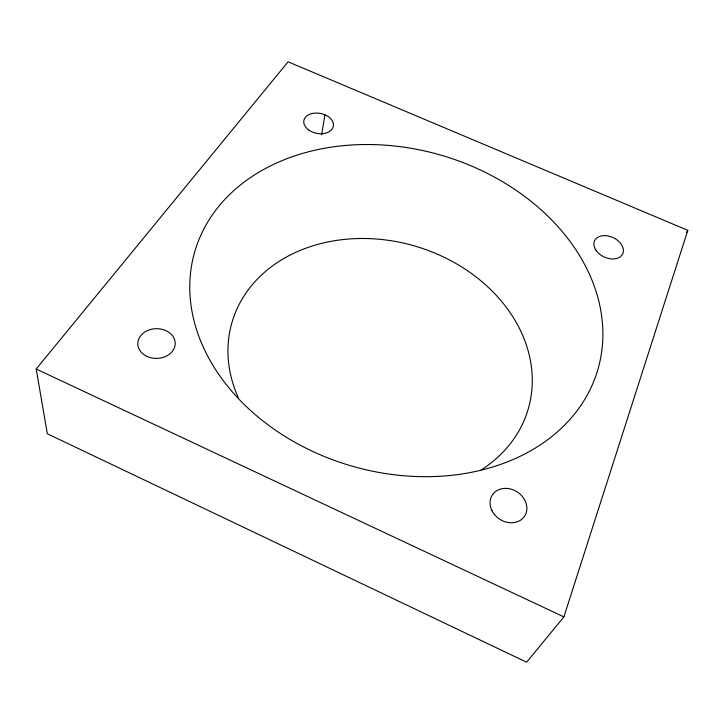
<?xml version="1.0" encoding="UTF-8"?>
<svg xmlns="http://www.w3.org/2000/svg" width="724" height="724" viewBox="0 0 724 724"><rect width="100%" height="100%" fill="white"/><g stroke="black" fill="none" stroke-linecap="round" stroke-linejoin="round"><path stroke-width="1.09" d="M321.646 134.8L324.931 114.79M563.887 616.884L687.8 230.35L288.089 61.802L36.2 369.005L47.331 433.748L526.61 662.198L563.887 616.884L36.2 369.005M686.651 232.268L687.8 230.35M238.241 397.594A154.321 124.582 16.4 0 1 308.668 247.201A154.321 124.582 16.4 0 1 505.035 305.664A154.321 124.582 16.4 0 1 481.198 469.939M249.518 409.531A209.987 161.714 16.4 0 0 595.562 376.67A209.987 161.714 16.4 0 0 343.9 145.605A209.987 161.714 16.4 0 0 249.518 409.531M309.121 130.284A15.014 10.127 10.9 0 0 333.275 126.637A15.014 10.127 10.9 0 0 313.456 113.27A15.014 10.127 10.9 0 0 309.121 130.284M147.189 356.489A18.706 14.86 -1 0 0 175.208 343.384A18.706 14.86 -1 0 0 147.108 330.759A18.706 14.86 -1 0 0 147.189 356.489M492.03 510.818A19.304 16.218 33.4 0 0 523.895 517.144A19.304 16.218 33.4 0 0 509.452 488.754A19.304 16.218 33.4 0 0 492.03 510.818M595.888 250.115A15.53 10.67 24.9 0 0 621.5 255.69A15.53 10.67 24.9 0 0 608.558 236.069A15.53 10.67 24.9 0 0 595.888 250.115"/></g></svg>
